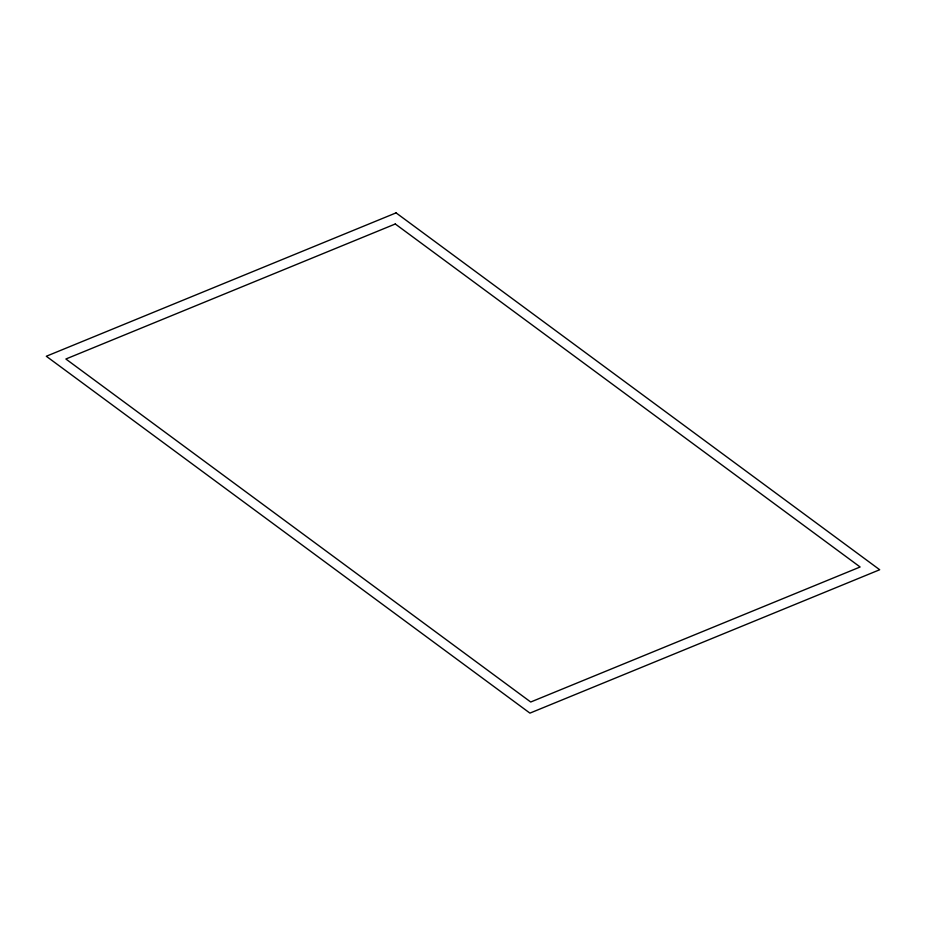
<?xml version="1.0" encoding="UTF-8"?>
<svg xmlns="http://www.w3.org/2000/svg" width="926" height="926" viewBox="0 0 926 926"><rect width="100%" height="100%" fill="white"/><g stroke="black" fill="none" stroke-linecap="round" stroke-linejoin="round"><path stroke-width="1.39" d="M396.073 212.876L46.3 356.255L529.927 713.124L879.7 569.745L396.073 212.876M395.286 223.988L65.873 359.01L530.714 702.012L860.127 566.99L395.286 223.988"/></g></svg>
